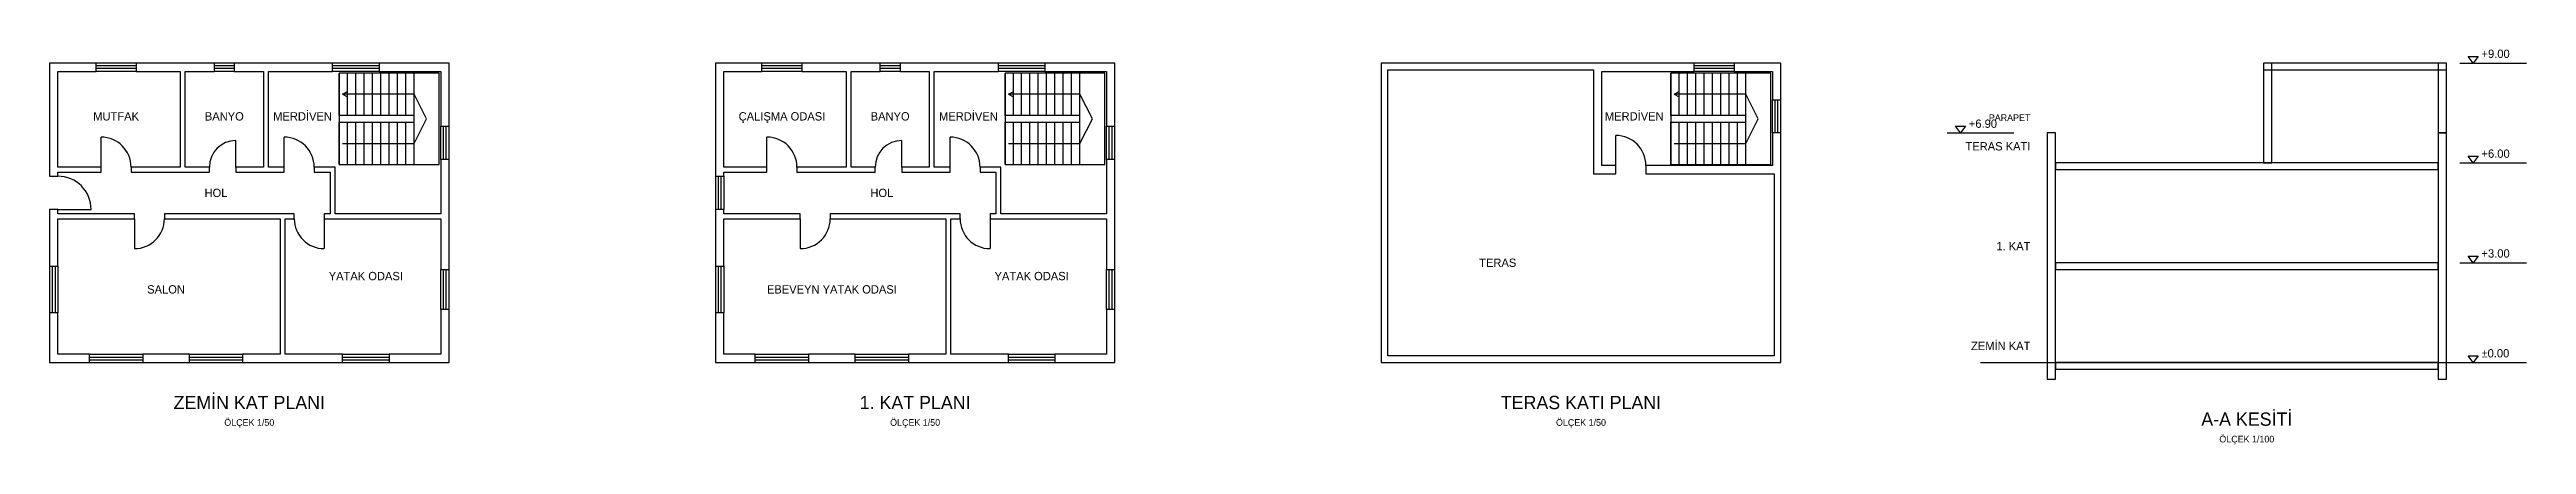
# Model space of a CAD drawing. Header units: centimetres. Extents: x 1000 to 8440, y 754 to 1941.
import ezdxf
from ezdxf.enums import TextEntityAlignment as Align

# ---------------------------------------------------------------- set-up
doc = ezdxf.new("R2010")
doc.units = ezdxf.units.CM
doc.header["$LTSCALE"] = 20
for name, color, linetype in [('DUVAR', 7, 'Continuous'), ('KAPI', 2, 'Continuous'), ('KESIT', 7, 'Continuous'), ('KOT', 1, 'Continuous'), ('MERDIVEN', 6, 'Continuous'), ('PENCERE', 4, 'Continuous'), ('YAZI', 7, 'Continuous')]:
    doc.layers.add(name, color=color, linetype=linetype)

msp = doc.modelspace()

# ---------------------------------------------------------------- linework, layer by layer
at = {"layer": 'DUVAR'}
for points in [[(1000, 1560), (1025, 1560), (1025, 1572.5), (1155, 1572.5), (1155, 1587.5), (1025, 1587.5), (1025, 1875), (1140, 1875), (1140, 1900), (1000, 1900)], [(1245, 1572.5), (1480, 1572.5), (1480, 1587.5), (1407.5, 1587.5), (1407.5, 1875), (1495, 1875), (1495, 1900), (1260, 1900), (1260, 1875), (1392.5, 1875), (1392.5, 1587.5), (1245, 1587.5)], [(1560, 1572.5), (1705, 1572.5), (1705, 1587.5), (1657.5, 1587.5), (1657.5, 1875), (1850, 1875), (1850, 1900), (1555, 1900), (1555, 1875), (1642.5, 1875), (1642.5, 1587.5), (1560, 1587.5)], [(2175, 1710), (2200, 1710), (2200, 1900), (1990, 1900), (1990, 1875), (2175, 1875)], [(3000, 1560), (3025, 1560), (3025, 1572.5), (3155, 1572.5), (3155, 1587.5), (3025, 1587.5), (3025, 1875), (3140, 1875), (3140, 1900), (3000, 1900)], [(3245, 1572.5), (3480, 1572.5), (3480, 1587.5), (3407.5, 1587.5), (3407.5, 1875), (3495, 1875), (3495, 1900), (3260, 1900), (3260, 1875), (3392.5, 1875), (3392.5, 1587.5), (3245, 1587.5)], [(3560, 1572.5), (3705, 1572.5), (3705, 1587.5), (3657.5, 1587.5), (3657.5, 1875), (3850, 1875), (3850, 1900), (3555, 1900), (3555, 1875), (3642.5, 1875), (3642.5, 1587.5), (3560, 1587.5)], [(4175, 1710), (4200, 1710), (4200, 1900), (3990, 1900), (3990, 1875), (4175, 1875)], [(5000, 1000), (6200, 1000), (6200, 1690), (6175, 1690), (6175, 1592.5), (5795, 1592.5), (5795, 1567.5), (6180, 1567.5), (6180, 1020), (5020, 1020), (5020, 1880), (5637.5, 1880), (5637.5, 1567.5), (5705, 1567.5), (5705, 1592.5), (5662.5, 1592.5), (5662.5, 1875), (5940, 1875), (5940, 1900), (5000, 1900)], [(6175, 1790), (6200, 1790), (6200, 1900), (6060, 1900), (6060, 1875), (6175, 1875)], [(2175, 1280), (2200, 1280), (2200, 1610), (2175, 1610), (2175, 1447.5), (1857.5, 1447.5), (1857.5, 1587.5), (1795, 1587.5), (1795, 1572.5), (1842.5, 1572.5), (1842.5, 1447.5), (1825, 1447.5), (1825, 1432.5), (2175, 1432.5)], [(4175, 1280), (4200, 1280), (4200, 1610), (4175, 1610), (4175, 1447.5), (3857.5, 1447.5), (3857.5, 1587.5), (3795, 1587.5), (3795, 1572.5), (3842.5, 1572.5), (3842.5, 1447.5), (3825, 1447.5), (3825, 1432.5), (4175, 1432.5)], [(1000, 1290), (1025, 1290), (1025, 1432.5), (1255, 1432.5), (1255, 1447.5), (1025, 1447.5), (1025, 1460), (1000, 1460)], [(1580, 1000), (1880, 1000), (1880, 1025), (1707.5, 1025), (1707.5, 1432.5), (1735, 1432.5), (1735, 1447.5), (1345, 1447.5), (1345, 1432.5), (1692.5, 1432.5), (1692.5, 1025), (1580, 1025)], [(3000, 1290), (3025, 1290), (3025, 1432.5), (3255, 1432.5), (3255, 1447.5), (3025, 1447.5), (3025, 1460), (3000, 1460)], [(3580, 1000), (3880, 1000), (3880, 1025), (3707.5, 1025), (3707.5, 1432.5), (3735, 1432.5), (3735, 1447.5), (3345, 1447.5), (3345, 1432.5), (3692.5, 1432.5), (3692.5, 1025), (3580, 1025)], [(1000, 1000), (1120, 1000), (1120, 1025), (1025, 1025), (1025, 1150), (1000, 1150)], [(2020, 1000), (2200, 1000), (2200, 1160), (2175, 1160), (2175, 1025), (2020, 1025)], [(3000, 1000), (3120, 1000), (3120, 1025), (3025, 1025), (3025, 1150), (3000, 1150)], [(4020, 1000), (4200, 1000), (4200, 1160), (4175, 1160), (4175, 1025), (4020, 1025)], [(1280, 1000), (1420, 1000), (1420, 1025), (1280, 1025)], [(3280, 1000), (3420, 1000), (3420, 1025), (3280, 1025)]]:
    msp.add_lwpolyline(points, close=True, dxfattribs=at)
at = {"layer": 'KAPI'}
for p, q in [((1155, 1587.5), (1155, 1677.5)), ((1560, 1587.5), (1560, 1667.5)), ((1705, 1587.5), (1705, 1677.5)), ((3155, 1587.5), (3155, 1677.5)), ((3560, 1587.5), (3560, 1667.5)), ((3705, 1587.5), (3705, 1677.5)), ((5705, 1592.5), (5705, 1682.5)), ((1025, 1460), (1125, 1460)), ((1255, 1432.5), (1255, 1342.5)), ((1825, 1432.5), (1825, 1342.5)), ((3255, 1432.5), (3255, 1342.5)), ((3825, 1432.5), (3825, 1342.5))]:
    msp.add_line(p, q, dxfattribs=at)
for centre, radius, start, end in [((1155, 1587.5), 90, 0, 90), ((1560, 1587.5), 80, 90, 180), ((1705, 1587.5), 90, 0, 90), ((3155, 1587.5), 90, 0, 90), ((3560, 1587.5), 80, 90, 180), ((3705, 1587.5), 90, 0, 90), ((5705, 1592.5), 90, 0, 90), ((1025, 1460), 100, 0, 90), ((1255, 1432.5), 90, 270, 0), ((1825, 1432.5), 90, 180, 270), ((3255, 1432.5), 90, 270, 0), ((3825, 1432.5), 90, 180, 270)]:
    msp.add_arc(centre, radius, start, end, dxfattribs=at)
at = {"layer": 'KESIT'}
msp.add_line((6800, 1000), (8400, 1000), dxfattribs=at)
for points in [[(7650, 1600), (7675, 1600), (7675, 1900), (7650, 1900)], [(7650, 1880), (8200, 1880), (8200, 1900), (7650, 1900)], [(8175, 1690), (8200, 1690), (8200, 1900), (8175, 1900)], [(7000, 950), (7025, 950), (7025, 1690), (7000, 1690)], [(8175, 950), (8200, 950), (8200, 1690), (8175, 1690)], [(7025, 1580), (8175, 1580), (8175, 1600), (7025, 1600)], [(7025, 1280), (8175, 1280), (8175, 1300), (7025, 1300)], [(7025, 980), (8175, 980), (8175, 1000), (7025, 1000)]]:
    msp.add_lwpolyline(points, close=True, dxfattribs=at)
at = {"layer": 'KOT'}
for p, q in [((8240, 1900), (8440, 1900)), ((6700, 1690), (6900, 1690)), ((8240, 1600), (8440, 1600)), ((8240, 1300), (8440, 1300)), ((8240, 1000), (8440, 1000))]:
    msp.add_line(p, q, dxfattribs=at)
for points in [[(8280, 1900), (8265, 1920), (8295, 1920)], [(6740, 1690), (6725, 1710), (6755, 1710)], [(8280, 1600), (8265, 1620), (8295, 1620)], [(8280, 1300), (8265, 1320), (8295, 1320)], [(8280, 1000), (8265, 1020), (8295, 1020)]]:
    msp.add_lwpolyline(points, close=True, dxfattribs=at)
at = {"layer": 'MERDIVEN'}
for p, q in [((1870, 1742.5), (1870, 1870)), ((1895, 1742.5), (1895, 1870)), ((1920, 1742.5), (1920, 1870)), ((1945, 1742.5), (1945, 1870)), ((1970, 1742.5), (1970, 1870)), ((1995, 1742.5), (1995, 1870)), ((2020, 1742.5), (2020, 1870)), ((2045, 1742.5), (2045, 1870)), ((2070, 1742.5), (2070, 1870)), ((2095, 1742.5), (2095, 1870)), ((3870, 1742.5), (3870, 1870)), ((3895, 1742.5), (3895, 1870)), ((3920, 1742.5), (3920, 1870)), ((3945, 1742.5), (3945, 1870)), ((3970, 1742.5), (3970, 1870)), ((3995, 1742.5), (3995, 1870)), ((4020, 1742.5), (4020, 1870)), ((4045, 1742.5), (4045, 1870)), ((4070, 1742.5), (4070, 1870)), ((4095, 1742.5), (4095, 1870)), ((5870, 1742.5), (5870, 1870)), ((5895, 1742.5), (5895, 1870)), ((5920, 1742.5), (5920, 1870)), ((5945, 1742.5), (5945, 1870)), ((5970, 1742.5), (5970, 1870)), ((5995, 1742.5), (5995, 1870)), ((6020, 1742.5), (6020, 1870)), ((6045, 1742.5), (6045, 1870)), ((6070, 1742.5), (6070, 1870)), ((6095, 1742.5), (6095, 1870)), ((1880, 1806.25), (1895, 1814.25)), ((1880, 1806.25), (1895, 1798.25)), ((3880, 1806.25), (3895, 1814.25)), ((3880, 1806.25), (3895, 1798.25)), ((5880, 1806.25), (5895, 1814.25)), ((5880, 1806.25), (5895, 1798.25)), ((1870, 1595), (1870, 1722.5)), ((1895, 1595), (1895, 1722.5)), ((1920, 1595), (1920, 1722.5)), ((1945, 1595), (1945, 1722.5)), ((1970, 1595), (1970, 1722.5)), ((1995, 1595), (1995, 1722.5)), ((2020, 1595), (2020, 1722.5)), ((2045, 1595), (2045, 1722.5)), ((2070, 1595), (2070, 1722.5)), ((2095, 1595), (2095, 1722.5)), ((3870, 1595), (3870, 1722.5)), ((3895, 1595), (3895, 1722.5)), ((3920, 1595), (3920, 1722.5)), ((3945, 1595), (3945, 1722.5)), ((3970, 1595), (3970, 1722.5)), ((3995, 1595), (3995, 1722.5)), ((4020, 1595), (4020, 1722.5)), ((4045, 1595), (4045, 1722.5)), ((4070, 1595), (4070, 1722.5)), ((4095, 1595), (4095, 1722.5)), ((5870, 1595), (5870, 1722.5)), ((5895, 1595), (5895, 1722.5)), ((5920, 1595), (5920, 1722.5)), ((5945, 1595), (5945, 1722.5)), ((5970, 1595), (5970, 1722.5)), ((5995, 1595), (5995, 1722.5)), ((6020, 1595), (6020, 1722.5)), ((6045, 1595), (6045, 1722.5)), ((6070, 1595), (6070, 1722.5)), ((6095, 1595), (6095, 1722.5))]:
    msp.add_line(p, q, dxfattribs=at)
for points in [[(1870, 1595), (2170, 1595), (2170, 1870), (1870, 1870)], [(3870, 1595), (4170, 1595), (4170, 1870), (3870, 1870)], [(5870, 1595), (6170, 1595), (6170, 1870), (5870, 1870)], [(1870, 1722.5), (2095, 1722.5), (2095, 1742.5), (1870, 1742.5)], [(3870, 1722.5), (4095, 1722.5), (4095, 1742.5), (3870, 1742.5)], [(5870, 1722.5), (6095, 1722.5), (6095, 1742.5), (5870, 1742.5)]]:
    msp.add_lwpolyline(points, close=True, dxfattribs=at)
for points in [[(1880, 1658.75), (2095, 1658.75), (2132.5, 1732.5), (2095, 1806.25), (1880, 1806.25)], [(3880, 1658.75), (4095, 1658.75), (4132.5, 1732.5), (4095, 1806.25), (3880, 1806.25)], [(5880, 1658.75), (6095, 1658.75), (6132.5, 1732.5), (6095, 1806.25), (5880, 1806.25)]]:
    msp.add_lwpolyline(points, dxfattribs=at)
at = {"layer": 'PENCERE'}
for p, q in [((1260, 1900), (1140, 1900)), ((1260, 1891.666667), (1140, 1891.666667)), ((1260, 1883.333333), (1140, 1883.333333)), ((1260, 1875), (1140, 1875)), ((1555, 1900), (1495, 1900)), ((1555, 1891.666667), (1495, 1891.666667)), ((1555, 1883.333333), (1495, 1883.333333)), ((1555, 1875), (1495, 1875)), ((1990, 1900), (1850, 1900)), ((1990, 1891.666667), (1850, 1891.666667)), ((1990, 1883.333333), (1850, 1883.333333)), ((1990, 1875), (1850, 1875)), ((3260, 1900), (3140, 1900)), ((3260, 1891.666667), (3140, 1891.666667)), ((3260, 1883.333333), (3140, 1883.333333)), ((3260, 1875), (3140, 1875)), ((3555, 1900), (3495, 1900)), ((3555, 1891.666667), (3495, 1891.666667)), ((3555, 1883.333333), (3495, 1883.333333)), ((3555, 1875), (3495, 1875)), ((3990, 1900), (3850, 1900)), ((3990, 1891.666667), (3850, 1891.666667)), ((3990, 1883.333333), (3850, 1883.333333)), ((3990, 1875), (3850, 1875)), ((6060, 1900), (5940, 1900)), ((6060, 1891.666667), (5940, 1891.666667)), ((6060, 1883.333333), (5940, 1883.333333)), ((6060, 1875), (5940, 1875)), ((6175, 1690), (6175, 1790)), ((6183.333333, 1690), (6183.333333, 1790)), ((6191.666667, 1690), (6191.666667, 1790)), ((6200, 1690), (6200, 1790)), ((2175, 1610), (2175, 1710)), ((2183.333333, 1610), (2183.333333, 1710)), ((2191.666667, 1610), (2191.666667, 1710)), ((2200, 1610), (2200, 1710)), ((4175, 1610), (4175, 1710)), ((4183.333333, 1610), (4183.333333, 1710)), ((4191.666667, 1610), (4191.666667, 1710)), ((4200, 1610), (4200, 1710)), ((3000, 1560), (3000, 1460)), ((3008.333333, 1560), (3008.333333, 1460)), ((3016.666667, 1560), (3016.666667, 1460)), ((3025, 1560), (3025, 1460)), ((1000, 1290), (1000, 1150)), ((1008.333333, 1290), (1008.333333, 1150)), ((1016.666667, 1290), (1016.666667, 1150)), ((1025, 1290), (1025, 1150)), ((2175, 1160), (2175, 1280)), ((2183.333333, 1160), (2183.333333, 1280)), ((2191.666667, 1160), (2191.666667, 1280)), ((2200, 1160), (2200, 1280)), ((3000, 1290), (3000, 1150)), ((3008.333333, 1290), (3008.333333, 1150)), ((3016.666667, 1290), (3016.666667, 1150)), ((3025, 1290), (3025, 1150)), ((4175, 1160), (4175, 1280)), ((4183.333333, 1160), (4183.333333, 1280)), ((4191.666667, 1160), (4191.666667, 1280)), ((4200, 1160), (4200, 1280)), ((1120, 1025), (1280, 1025)), ((1120, 1016.666667), (1280, 1016.666667)), ((1120, 1008.333333), (1280, 1008.333333)), ((1120, 1000), (1280, 1000)), ((1420, 1025), (1580, 1025)), ((1420, 1016.666667), (1580, 1016.666667)), ((1420, 1008.333333), (1580, 1008.333333)), ((1420, 1000), (1580, 1000)), ((1880, 1025), (2020, 1025)), ((1880, 1016.666667), (2020, 1016.666667)), ((1880, 1008.333333), (2020, 1008.333333)), ((1880, 1000), (2020, 1000)), ((3120, 1025), (3280, 1025)), ((3120, 1016.666667), (3280, 1016.666667)), ((3120, 1008.333333), (3280, 1008.333333)), ((3120, 1000), (3280, 1000)), ((3420, 1025), (3580, 1025)), ((3420, 1016.666667), (3580, 1016.666667)), ((3420, 1008.333333), (3580, 1008.333333)), ((3420, 1000), (3580, 1000)), ((3880, 1025), (4020, 1025)), ((3880, 1016.666667), (4020, 1016.666667)), ((3880, 1008.333333), (4020, 1008.333333)), ((3880, 1000), (4020, 1000))]:
    msp.add_line(p, q, dxfattribs=at)

# ---------------------------------------------------------------- texts
at = {"layer": 'KOT'}
for s, p in [('+9.00', (8305, 1908)), ('+6.90', (6765, 1698)), ('+6.00', (8305, 1608)), ('+3.00', (8305, 1308)), ('±0.00', (8305, 1008))]:
    msp.add_text(s, height=25, dxfattribs=at).set_placement(p, align=Align.BOTTOM_LEFT)
at = {"layer": 'YAZI'}
for s, height, p in [('MUTFAK', 25, (1200, 1740)), ('BANYO', 25, (1525, 1740)), ('MERDİVEN', 25, (1760, 1740)), ('ÇALIŞMA ODASI', 25, (3200, 1740)), ('BANYO', 25, (3525, 1740)), ('MERDİVEN', 25, (3760, 1740)), ('MERDİVEN', 25, (5760, 1740)), ('HOL', 25, (1500, 1510)), ('HOL', 25, (3500, 1510)), ('YATAK ODASI', 25, (1950, 1260)), ('YATAK ODASI', 25, (3950, 1260)), ('TERAS', 25, (5350, 1300)), ('SALON', 25, (1350, 1220)), ('EBEVEYN YATAK ODASI', 25, (3350, 1220)), ('ZEMİN KAT PLANI', 40, (1600, 880)), ('1. KAT PLANI', 40, (3600, 880)), ('TERAS KATI PLANI', 40, (5600, 880)), ('ÖLÇEK 1/50', 20, (1600, 820)), ('ÖLÇEK 1/50', 20, (3600, 820)), ('ÖLÇEK 1/50', 20, (5600, 820)), ('A-A KESİTİ', 40, (7600, 830)), ('ÖLÇEK 1/100', 20, (7600, 770))]:
    msp.add_text(s, height=height, dxfattribs=at).set_placement(p, align=Align.MIDDLE_CENTER)
for s, height, p in [('PARAPET', 20, (6950, 1720)), ('TERAS KATI', 25, (6950, 1630)), ('1. KAT', 25, (6950, 1330)), ('ZEMİN KAT', 25, (6950, 1030))]:
    msp.add_text(s, height=height, dxfattribs=at).set_placement(p, align=Align.BOTTOM_RIGHT)

doc.saveas('drawing.dxf')
